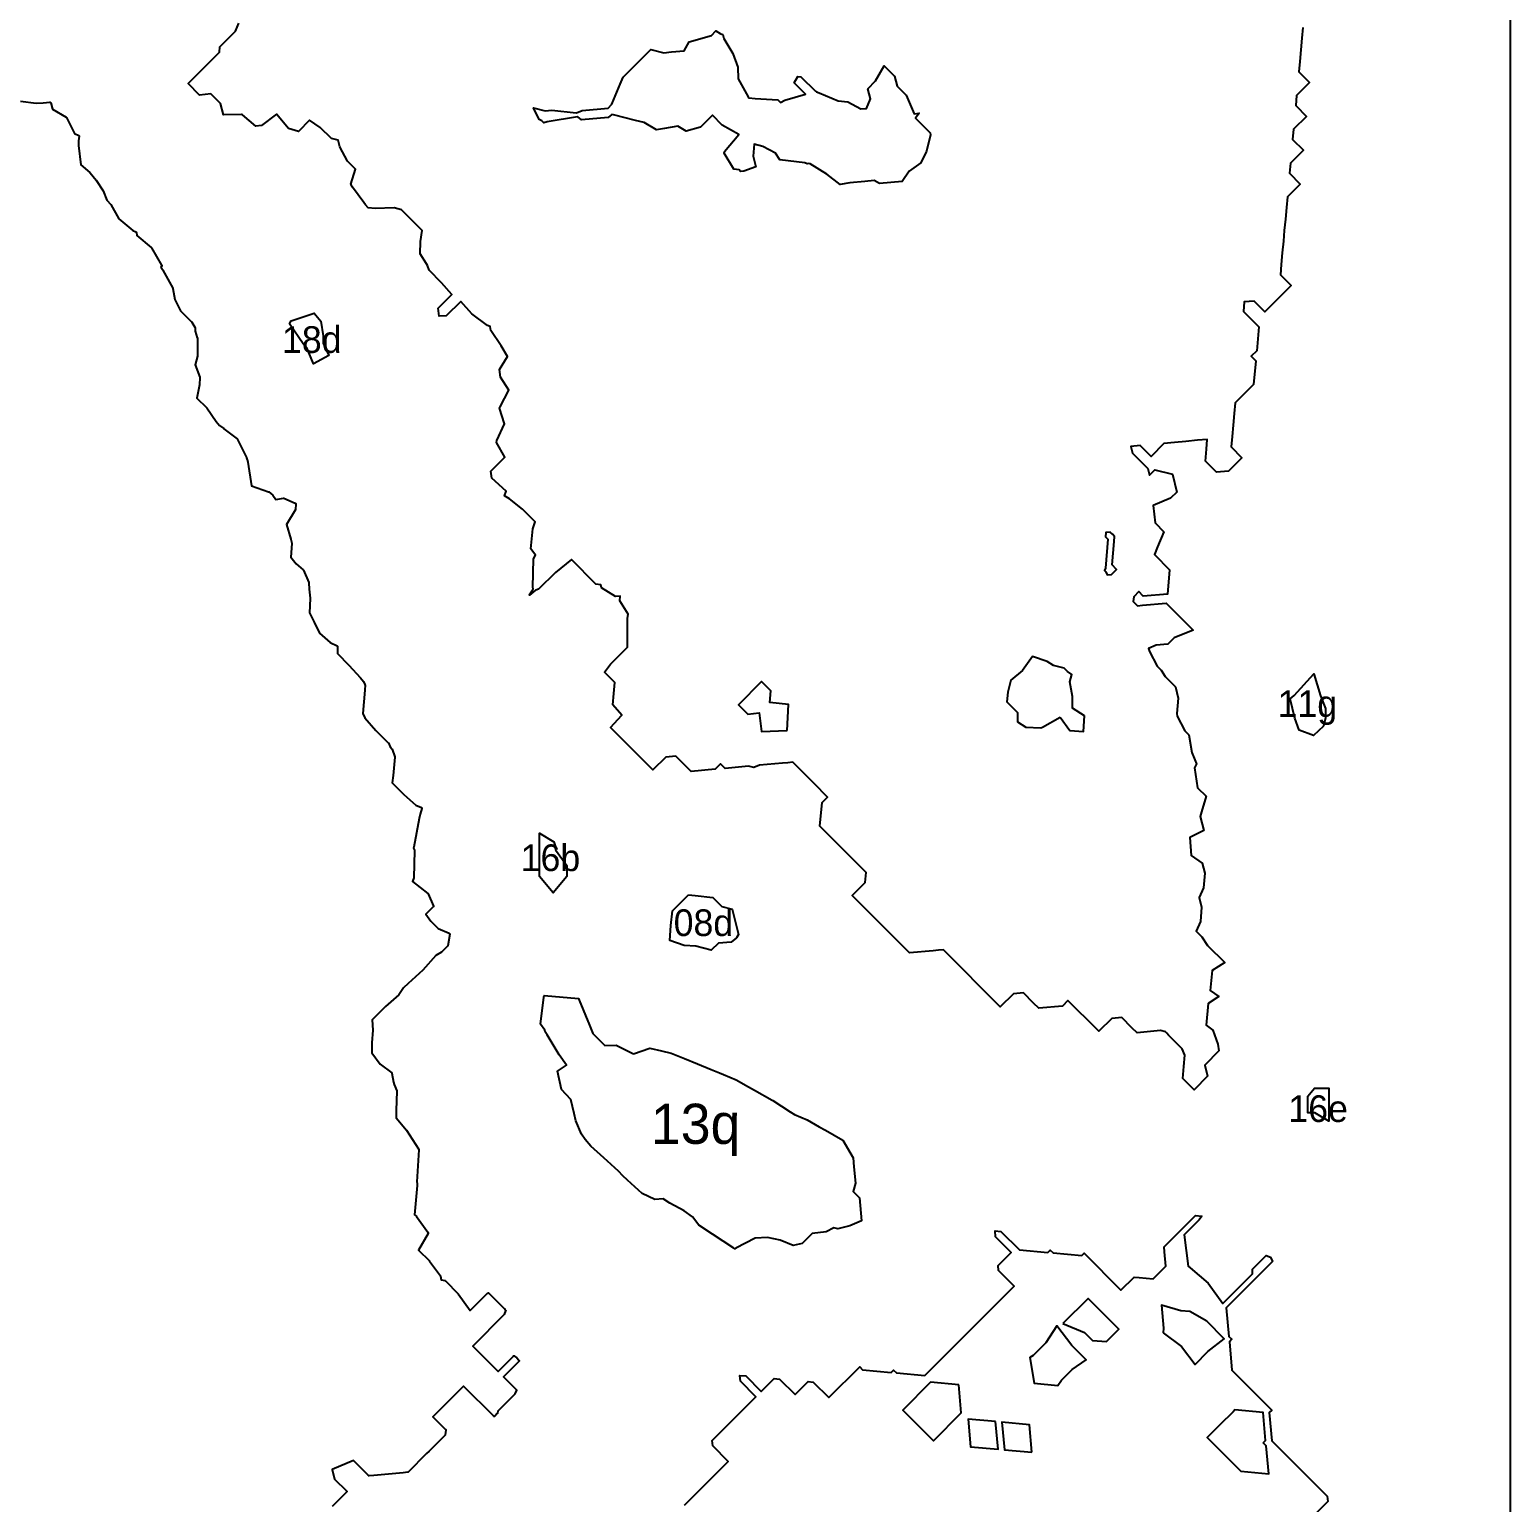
# Model space of a CAD drawing. Header units: millimetres. Extents: x 0 to 500, y 0 to 700.
# Drawn here: x 361.2 to 500, y 129.6 to 267.6 of the extents above; entities that cross this region are included whole.
import ezdxf
from ezdxf.enums import TextEntityAlignment as Align

# ---------------------------------------------------------------- set-up
doc = ezdxf.new("R2010")
doc.units = ezdxf.units.MM
for name, color, linetype in [('CORTE', 1, 'Continuous'), ('GRABADO', 5, 'Continuous'), ('HOJA', 8, 'Continuous')]:
    doc.layers.add(name, color=color, linetype=linetype)

msp = doc.modelspace()

# ---------------------------------------------------------------- linework, layer by layer
at = {"layer": 'CORTE'}
for points in [[(480.54, 267.82), (480.45, 266.8), (480.35, 265.72), (480.25, 264.63), (480.16, 263.66), (481.18, 262.65), (479.96, 261.44), (479.88, 260.49), (480.89, 259.48), (479.67, 258.27), (479.59, 257.32), (480.6, 256.31), (479.39, 255.1), (479.3, 254.15), (480.31, 253.14), (479.1, 251.93), (479.01, 250.95), (478.91, 249.86), (478.81, 248.78), (478.72, 247.78), (478.62, 246.69), (478.52, 245.61), (478.44, 244.64), (479.45, 243.63), (476.98, 241.16), (475.97, 242.17), (475.06, 242.09), (474.98, 241.18), (475.94, 240.22), (476.42, 239.74), (476.22, 237.51), (475.7, 237), (476.13, 236.57), (475.93, 234.34), (474.2, 232.62), (474.11, 231.64), (474.01, 230.55), (473.91, 229.47), (473.82, 228.5), (474.84, 227.49), (473.58, 226.24), (472.44, 226.14), (471.41, 227.17), (471.51, 228.28), (471.59, 229.2), (470.67, 229.12), (469.59, 229.02), (468.51, 228.92), (467.53, 228.83), (466.32, 227.61), (465.3, 228.63), (464.42, 228.55), (464.58, 227.92), (465.78, 226.72), (466.02, 226.48), (466.17, 225.86), (466.66, 226.34), (468.32, 225.93), (468.73, 224.27), (468.14, 223.68), (466.51, 223.01), (466.69, 221.38), (467.51, 220.55), (466.93, 219.13), (466.63, 218.4), (468.06, 216.97), (467.85, 214.71), (465.59, 214.5), (465.16, 214.93), (464.69, 214.46), (464.65, 214.02), (465.05, 213.61), (465.52, 213.65), (467.72, 213.85), (468.2, 213.37), (469.19, 212.39), (470.25, 211.32), (468.49, 210.6), (467.89, 210), (466.79, 209.9), (466.08, 209.61), (466.16, 209.31), (466.89, 207.95), (467.27, 207.57), (467.63, 206.98), (468.6, 206.01), (468.87, 204.95), (468.74, 203.52), (468.76, 203.26), (469.48, 201.9), (469.87, 201.51), (470.14, 199.86), (470.43, 199.18), (470.59, 198.8), (470.38, 198.42), (470.68, 196.55), (471.47, 195.77), (471.04, 194.28), (470.93, 193.87), (471.26, 192.54), (469.96, 191.89), (470.09, 190.2), (471.12, 189.47), (471.35, 188.54), (471.23, 187.18), (470.84, 186.25), (471.06, 185.37), (470.94, 184.01), (470.56, 183.1), (471.09, 182.58), (471.62, 181.77), (473.23, 180.17), (472.04, 179.43), (471.86, 177.55), (472.67, 176.98), (471.68, 176.33), (471.49, 174.3), (472.11, 173.84), (472.58, 172.5), (472.68, 171.89), (471.35, 170.56), (471.61, 169.51), (470.35, 168.24), (469.29, 169.31), (469.39, 170.42), (469.49, 171.49), (469.22, 172.09), (467.95, 173.37), (467.79, 173.53), (467.66, 173.66), (467.2, 173.78), (465.01, 173.58), (464.53, 174.06), (463.57, 175.02), (462.63, 174.93), (461.42, 173.72), (460.38, 174.76), (459.39, 175.74), (458.53, 176.6), (458.02, 176.09), (455.79, 175.88), (455.31, 176.37), (454.35, 177.33), (453.41, 177.24), (452.19, 176.02), (446.86, 181.36), (446.39, 181.32), (445.89, 181.27), (443.69, 181.07), (438.3, 186.46), (439.52, 187.67), (439.6, 188.62), (435.28, 192.94), (435.48, 195.17), (436, 195.68), (435.59, 196.08), (435.14, 196.54), (433.17, 198.51), (432.73, 198.94), (432.27, 198.9), (431.76, 198.85), (429.61, 198.66), (429.08, 198.44), (428.58, 198.56), (426.39, 198.36), (425.97, 198.79), (425.45, 198.28), (423.22, 198.08), (421.78, 199.52), (420.84, 199.43), (419.62, 198.22), (415.65, 202.19), (416.71, 203.36), (415.88, 204.33), (415.97, 205.37), (416.07, 206.42), (415.1, 207.39), (415.64, 208.12), (417.24, 209.72), (417.24, 209.91), (417.24, 212.4), (417.31, 212.83), (416.51, 214.08), (416.55, 214.51), (416.12, 214.47), (414.82, 215.3), (414.73, 215.57), (414.29, 215.64), (411.98, 217.95), (410.48, 216.74), (408.89, 215.15), (408.65, 215.08), (408.61, 215.06), (408.05, 214.6), (408.03, 214.62), (408.39, 215.19), (408.37, 215.32), (408.43, 218.01), (408.61, 218.34), (408.19, 218.94), (408.36, 220.82), (408.59, 221.46), (407.4, 222.65), (406.17, 223.64), (405.72, 223.91), (405.86, 224.36), (404.53, 225.58), (404.42, 226.21), (405.74, 227.53), (404.95, 228.92), (404.99, 229.11), (405.71, 230.66), (405.26, 232.12), (405.3, 232.26), (406.12, 233.83), (405.34, 235.05), (405.25, 235.75), (406.01, 236.97), (405.41, 237.98), (404.43, 239.41), (404.36, 239.8), (404.13, 239.87), (402.66, 240.97), (401.61, 242.13), (400.25, 240.77), (399.58, 240.76), (399.5, 241.51), (400.78, 242.79), (399.81, 243.89), (398.66, 245.05), (398.49, 245.49), (398.4, 245.67), (397.82, 246.6), (397.84, 247.76), (398, 248.79), (397.04, 249.76), (396.06, 250.73), (395.37, 250.91), (393.6, 250.84), (392.94, 250.92), (392.68, 251.18), (392.52, 251.42), (391.46, 252.85), (391.3, 253.13), (391.76, 254.52), (391.01, 255.27), (390.27, 256.64), (390.12, 257.25), (389.5, 257.41), (388.45, 258.45), (387.44, 259.13), (386.39, 258.07), (385.48, 258.35), (384.33, 259.69), (382.94, 258.62), (382.39, 258.57), (381.15, 259.62), (381.05, 259.65), (379.36, 259.62), (379.1, 260.68), (378.19, 261.59), (377.11, 261.48), (376.05, 262.55), (378.99, 265.49), (379.03, 265.99), (380.5, 267.46), (380.81, 268.21)], [(360.35, 260.9), (361.82, 260.72), (362.47, 260.75), (363.1, 260.8), (363.11, 260.8), (363.11, 260.8), (363.12, 260.8), (363.14, 260.8), (363.15, 260.79), (363.16, 260.79), (363.16, 260.78), (363.16, 260.78), (363.17, 260.77), (363.18, 260.76), (363.36, 260.17), (364.64, 259.41), (364.65, 259.4), (364.65, 259.4), (364.66, 259.39), (364.66, 259.39), (364.67, 259.38), (364.67, 259.38), (365.42, 257.89), (365.81, 257.69), (365.81, 257.69), (365.82, 257.69), (365.82, 257.68), (365.83, 257.67), (365.83, 257.67), (365.84, 257.66), (365.84, 257.66), (365.84, 257.65), (365.84, 257.64), (365.85, 257.64), (365.85, 257.63), (365.85, 257.62), (365.77, 257.19), (365.79, 256.76), (365.99, 254.93), (366.86, 254.21), (366.86, 254.2), (366.87, 254.2), (367.43, 253.51), (367.43, 253.5), (368.08, 252.51), (368.09, 252.5), (368.09, 252.49), (368.43, 251.62), (368.82, 251.23), (368.82, 251.23), (368.82, 251.22), (369.55, 249.87), (370.87, 248.79), (371.17, 248.65), (371.18, 248.65), (371.19, 248.64), (371.19, 248.63), (371.2, 248.62), (371.21, 248.61), (371.21, 248.6), (371.21, 248.6), (371.21, 248.59), (371.24, 248.3), (372.6, 247.18), (372.61, 247.17), (372.62, 247.16), (373.57, 245.53), (373.58, 245.53), (373.58, 245.52), (373.58, 245.52), (373.58, 245.51), (373.58, 245.5), (373.58, 245.48), (373.58, 245.48), (373.58, 245.47), (373.58, 245.47), (373.5, 245.33), (373.57, 245.24), (373.57, 245.24), (373.69, 245.09), (373.7, 245.08), (373.7, 245.08), (374.61, 243.38), (374.62, 243.37), (374.62, 243.36), (374.8, 242.32), (375.35, 241.25), (376.39, 240.21), (376.4, 240.21), (376.4, 240.2), (376.7, 239.71), (376.7, 239.7), (376.7, 239.69), (376.71, 239.69), (376.71, 239.68), (376.71, 239.67), (376.72, 239.34), (376.92, 238.72), (376.93, 238.71), (376.93, 238.7), (376.93, 238.7), (376.93, 237.01), (376.93, 237), (376.93, 236.99), (376.72, 236.19), (377.14, 235.04), (377.15, 235.03), (377.15, 235.02), (377.15, 235.01), (377.13, 234.32), (377.13, 234.31), (376.89, 233.08), (377.79, 232.18), (377.8, 232.17), (378.69, 230.88), (378.99, 230.5), (379.42, 230.21), (379.42, 230.2), (380.64, 229.27), (380.64, 229.27), (380.65, 229.27), (380.65, 229.26), (380.66, 229.25), (380.66, 229.25), (381.54, 227.5), (381.54, 227.49), (381.54, 227.49), (381.59, 227.29), (381.62, 227.23), (381.62, 227.23), (381.63, 227.22), (381.63, 227.21), (381.65, 227.06), (382.01, 224.86), (383.6, 224.3), (383.61, 224.3), (383.62, 224.3), (383.99, 223.98), (384, 223.98), (384, 223.97), (384.01, 223.97), (384.29, 223.56), (385, 223.69), (385.01, 223.69), (385.02, 223.69), (385.03, 223.69), (385.04, 223.69), (385.04, 223.69), (386.1, 223.23), (386.1, 223.23), (386.11, 223.23), (386.11, 223.22), (386.12, 223.22), (386.13, 223.21), (386.13, 223.21), (386.14, 223.2), (386.14, 223.19), (386.14, 223.18), (386.14, 223.17), (386.14, 223.17), (386.14, 223.16), (386.11, 222.59), (386.11, 222.59), (386.11, 222.58), (386.1, 222.57), (386.1, 222.56), (385.29, 221.23), (385.68, 219.86), (385.68, 219.86), (385.79, 219.48), (385.79, 219.47), (385.79, 219.46), (385.79, 219.46), (385.79, 219.45), (385.67, 218.15), (386.19, 217.53), (386.85, 216.98), (386.85, 216.98), (386.86, 216.97), (386.87, 216.96), (387.37, 215.78), (387.37, 215.78), (387.38, 215.77), (387.38, 215.76), (387.39, 215.15), (387.49, 214.31), (387.49, 214.3), (387.45, 212.96), (387.87, 212.08), (388.37, 211.04), (389.37, 210.17), (390.02, 209.85), (390.02, 209.85), (390.03, 209.85), (390.03, 209.84), (390.04, 209.84), (390.04, 209.83), (390.05, 209.83), (390.05, 209.82), (390.05, 209.81), (390.06, 209.81), (390.06, 209.8), (390.06, 209.79), (390.05, 209.13), (391.13, 208.05), (392.22, 206.85), (392.5, 206.52), (392.5, 206.52), (392.5, 206.51), (392.63, 206.22), (392.63, 206.21), (392.63, 206.21), (392.64, 206.2), (392.64, 206.19), (392.62, 205.71), (392.62, 205.71), (392.42, 203.51), (392.62, 203.09), (393.66, 201.93), (394.81, 200.77), (394.82, 200.77), (394.82, 200.76), (394.82, 200.76), (394.83, 200.75), (395, 200.37), (395.18, 200.18), (395.19, 200.17), (395.19, 200.17), (395.19, 200.16), (395.19, 200.16), (395.44, 199.45), (395.44, 199.45), (395.44, 199.44), (395.44, 199.43), (395.44, 199.43), (395.28, 197.71), (395.18, 197.01), (396.28, 195.91), (397.41, 194.92), (397.92, 194.7), (397.92, 194.7), (397.94, 194.69), (397.95, 194.68), (397.95, 194.67), (397.96, 194.66), (397.96, 194.65), (397.96, 194.64), (397.96, 194.63), (397.96, 194.63), (397.96, 194.62), (397.8, 194.06), (397.72, 193.67), (397.2, 190.98), (397.19, 190.89), (397.28, 190.7), (397.28, 190.69), (397.29, 190.68), (397.29, 190.68), (397.29, 190.67), (397.29, 190.67), (397.2, 188.11), (397.2, 188.1), (397.2, 188.09), (397.09, 187.75), (398.54, 186.65), (398.54, 186.64), (398.55, 186.64), (398.55, 186.63), (398.56, 186.62), (398.56, 186.62), (399.05, 185.46), (399.06, 185.45), (399.06, 185.44), (399.06, 185.44), (399.06, 185.43), (399.06, 185.42), (399.06, 185.42), (399.05, 185.41), (399.05, 185.4), (399.04, 185.39), (398.34, 184.69), (398.82, 184.03), (399.5, 183.35), (400.54, 182.91), (400.54, 182.91), (400.55, 182.9), (400.55, 182.9), (400.56, 182.89), (400.57, 182.88), (400.57, 182.88), (400.57, 182.87), (400.58, 182.87), (400.58, 182.86), (400.58, 182.84), (400.58, 182.83), (400.4, 181.73), (400.4, 181.72), (400.39, 181.71), (400.38, 181.7), (400.38, 181.69), (399.82, 181.13), (399.82, 181.13), (399.29, 180.82), (398.05, 179.46), (398.05, 179.45), (396.68, 178.21), (396.26, 177.79), (395.82, 177.14), (395.82, 177.13), (395.81, 177.13), (394.55, 176.03), (393.3, 174.78), (393.38, 173.83), (393.38, 173.82), (393.27, 172.64), (393.29, 171.69), (394.06, 170.64), (395.14, 169.84), (395.14, 169.84), (395.15, 169.83), (395.15, 169.82), (395.16, 169.82), (395.16, 169.81), (395.16, 169.8), (395.3, 168.94), (395.38, 168.74), (395.62, 168.14), (395.63, 168.13), (395.63, 168.12), (395.63, 168.12), (395.63, 168.11), (395.57, 166.3), (395.55, 165.61), (396.54, 164.46), (396.54, 164.45), (396.54, 164.45), (397.65, 162.7), (397.65, 162.69), (397.66, 162.69), (397.67, 162.66), (397.67, 162.66), (397.67, 162.65), (397.67, 162.64), (397.67, 162.63), (397.67, 162.63), (397.67, 162.62), (397.67, 162.61), (397.67, 162.6), (397.67, 162.6), (397.67, 162.6), (397.51, 159.6), (397.54, 159.49), (397.54, 159.48), (397.54, 159.47), (397.54, 159.29), (397.54, 159.28), (397.29, 156.52), (397.46, 156.38), (397.46, 156.37), (397.46, 156.37), (398.53, 154.9), (398.53, 154.9), (398.53, 154.89), (398.55, 154.83), (398.55, 154.83), (398.56, 154.82), (398.56, 154.81), (398.56, 154.8), (398.55, 154.8), (398.55, 154.79), (398.55, 154.78), (397.66, 153.2), (398.68, 152.19), (398.68, 152.18), (399.71, 150.79), (399.71, 150.79), (399.72, 150.78), (399.72, 150.78), (399.72, 150.77), (399.72, 150.76), (399.78, 150.41), (400.13, 150.35), (400.14, 150.35), (400.15, 150.35), (400.15, 150.35), (400.16, 150.34), (400.16, 150.34), (400.17, 150.33), (401.38, 149.12), (402.5, 147.54), (404.13, 149.17), (404.13, 149.17), (404.14, 149.18), (404.14, 149.18), (404.15, 149.18), (404.16, 149.18), (404.17, 149.19), (404.17, 149.19), (404.19, 149.19), (404.2, 149.19), (404.2, 149.18), (404.21, 149.18), (404.26, 149.16), (404.26, 149.16), (404.27, 149.15), (404.28, 149.15), (405.7, 147.72), (405.71, 147.72), (405.71, 147.72), (405.71, 147.72), (405.72, 147.71), (405.73, 147.7), (405.73, 147.7), (405.74, 147.69), (405.74, 147.69), (405.74, 147.68), (405.74, 147.67), (405.74, 147.67), (405.81, 147.59), (405.81, 147.58), (405.82, 147.58), (405.82, 147.57), (405.83, 147.56), (405.83, 147.55), (405.83, 147.53), (405.83, 147.52), (405.82, 147.52), (405.82, 147.51), (405.68, 147.18), (405.68, 147.17), (405.68, 147.16), (405.67, 147.16), (402.74, 144.22), (403.93, 143.03), (405.12, 141.84), (406.56, 143.28), (406.56, 143.28), (406.57, 143.29), (406.57, 143.29), (406.58, 143.29), (406.59, 143.3), (406.6, 143.3), (406.61, 143.3), (406.62, 143.3), (406.63, 143.3), (406.64, 143.29), (406.65, 143.29), (406.65, 143.29), (406.65, 143.28), (406.87, 143.11), (406.88, 143.1), (407.06, 142.88), (407.07, 142.87), (407.07, 142.87), (407.07, 142.86), (407.08, 142.85), (407.08, 142.85), (407.08, 142.84), (407.08, 142.83), (407.08, 142.82), (407.08, 142.81), (407.07, 142.8), (407.07, 142.79), (407.06, 142.78), (405.62, 141.34), (406.81, 140.14), (406.82, 140.14), (406.82, 140.12), (406.83, 140.11), (406.83, 140.1), (406.83, 140.1), (406.83, 140.09), (406.83, 140.08), (406.83, 140.07), (406.69, 139.73), (406.68, 139.72), (406.68, 139.72), (406.68, 139.71), (406.67, 139.71), (405.08, 138.11), (405.06, 137.93), (405.06, 137.92), (405.06, 137.9), (405.05, 137.89), (405.05, 137.89), (405.04, 137.88), (405.04, 137.88), (404.8, 137.64), (404.79, 137.63), (404.78, 137.63), (404.78, 137.62), (404.77, 137.62), (404.77, 137.62), (404.76, 137.62), (404.75, 137.62), (404.74, 137.62), (404.73, 137.62), (404.72, 137.62), (404.71, 137.63), (404.71, 137.63), (404.7, 137.64), (401.87, 140.47), (398.99, 137.59), (400.18, 136.4), (400.18, 136.4), (400.19, 136.39), (400.19, 136.38), (400.2, 136.38), (400.2, 136.37), (400.2, 136.36), (400.2, 136.35), (400.2, 136.35), (400.2, 136.34), (400.16, 135.9), (400.16, 135.9), (400.16, 135.89), (400.15, 135.88), (400.15, 135.87), (400.14, 135.86), (400.14, 135.86), (398.65, 134.37), (398.41, 134.13), (396.68, 132.4), (396.67, 132.39), (396.66, 132.39), (396.65, 132.38), (396.64, 132.38), (396.64, 132.38), (396.2, 132.34), (394.83, 132.21), (393.46, 132.09), (393.03, 132.05), (393.02, 132.05), (393.02, 132.05), (393.01, 132.05), (392.99, 132.06), (392.98, 132.06), (392.97, 132.07), (391.73, 133.32), (391.57, 133.48), (389.56, 132.65), (389.79, 131.74), (390.9, 130.63), (390.91, 130.62), (390.91, 130.61), (390.92, 130.6), (390.92, 130.59), (390.92, 130.59), (390.92, 130.58), (390.92, 130.57), (390.92, 130.57), (390.92, 130.56), (390.92, 130.55), (390.92, 130.54), (390.91, 130.53), (390.91, 130.52), (389.56, 129.18)], [(422.59, 129.3), (426.69, 133.4), (425.23, 134.86), (425.18, 135.35), (429.28, 139.45), (427.82, 140.91), (427.77, 141.46), (428.32, 141.41), (429.78, 139.95), (431, 141.17), (431.49, 141.12), (432.95, 139.66), (434.17, 140.88), (434.66, 140.84), (436.12, 139.38), (439.01, 142.26), (439.28, 141.99), (441.95, 141.74), (442.18, 141.97), (442.45, 141.7), (445.12, 141.46), (453.49, 149.83), (452.03, 151.29), (451.99, 151.78), (453.2, 153), (451.75, 154.46), (451.7, 155.01), (452.25, 154.96), (453.98, 153.23), (456.65, 152.99), (456.87, 153.21), (457.15, 152.94), (459.82, 152.7), (460.05, 152.92), (463.5, 149.46), (464.72, 150.68), (465.19, 150.64), (466.52, 150.52), (467.71, 151.71), (467.59, 153.04), (467.55, 153.51), (470.48, 156.44), (471.09, 156.39), (470.83, 156.06), (469.41, 154.64), (469.8, 151.7), (470, 151.54), (471.66, 150.12), (473.06, 148.22), (475.84, 151), (475.84, 151), (475.82, 151.41), (477.12, 152.71), (477.53, 152.54), (477.7, 152.13), (473.37, 147.79), (473.61, 145.12), (473.88, 144.85), (473.66, 144.62), (473.9, 141.95), (477.63, 138.22), (477.4, 138), (477.65, 135.32), (481.32, 131.64), (482.84, 130.13), (482.88, 129.64), (481.61, 128.37)]]:
    msp.add_lwpolyline(points, dxfattribs=at)
for points in [[(386.84, 238.16), (385.56, 240.03), (385.73, 240.31), (387.86, 241.02), (388.5, 240.28), (388.73, 238.9), (388.73, 238.23), (389.25, 237.08), (387.8, 236.28), (387.23, 237.72), (386.84, 238.16)], [(462.49, 220.51), (462.09, 220.47), (462.05, 220.07), (462.28, 219.84), (462.04, 217.13), (461.94, 216.9), (462.07, 216.78), (462.19, 216.5), (462.61, 216.53), (463.09, 217.01), (462.66, 217.44), (462.86, 219.64), (462.9, 220.1), (462.7, 220.31), (462.49, 220.51)], [(457.81, 203.17), (458.69, 201.92), (460, 201.82), (460.07, 203.3), (458.96, 204.01), (458.94, 205.09), (458.71, 206.49), (458.9, 207.16), (458.49, 207.44), (458.18, 207.75), (457.17, 208), (456.58, 208.39), (455.2, 208.85), (454.26, 207.55), (453.16, 206.62), (452.89, 205.52), (452.81, 204.61), (453.81, 203.6), (453.81, 202.74), (454.58, 202.23), (455.99, 202.16), (456.15, 202.23), (457.81, 203.17)], [(479.35, 204.88), (479.73, 205.19), (481.57, 207.24), (482.19, 205.16), (482.66, 203.99), (482.66, 203.09), (482.49, 202.32), (481.55, 201.45), (480.19, 201.96), (479.78, 203.08), (479.35, 204.88)], [(432.21, 201.93), (432.33, 204.36), (430.59, 204.55), (430.68, 205.64), (429.81, 206.51), (427.64, 204.33), (428.51, 203.46), (429.59, 203.56), (429.79, 201.82), (432.21, 201.93)], [(410.5, 190.72), (411.57, 189.27), (411.57, 188.23), (410.29, 186.69), (409, 188.23), (409, 189.25), (409, 190.7), (409, 192.29), (410.35, 191.48), (410.54, 190.91), (410.5, 190.72)], [(422.96, 186.51), (423.59, 186.44), (425.23, 186.26), (426.07, 185.41), (427.05, 185.17), (427.3, 184.17), (427.65, 182.79), (427.46, 182.49), (426.96, 182.09), (425.77, 181.99), (425.1, 181.32), (423.64, 181.69), (422.56, 181.75), (421.2, 182.22), (421.32, 183.63), (421.45, 185), (422.96, 186.51)], [(417.81, 171.61), (419.33, 172.14), (420.44, 171.89), (421.35, 171.68), (422.59, 171.17), (423.8, 170.67), (425.07, 170.15), (425.86, 169.82), (426.25, 169.66), (427.44, 169.17), (428.59, 168.52), (429.16, 168.2), (430.79, 167.27), (430.88, 167.22), (432.49, 166.17), (432.89, 165.91), (434.07, 165.43), (435.21, 164.78), (435.79, 164.45), (437.44, 163.51), (438.39, 161.85), (438.46, 161.01), (438.6, 159.47), (438.41, 158.7), (439, 158.11), (439.19, 155.96), (438.09, 155.49), (436.96, 155.2), (436.58, 155.31), (435.87, 154.93), (434.54, 154.78), (433.6, 153.84), (432.76, 153.63), (431.56, 154.13), (430.36, 154.4), (429.2, 154.34), (427.41, 153.38), (427.31, 153.34), (427.21, 153.4), (425.2, 154.71), (423.92, 155.55), (423.33, 156.33), (422.57, 156.9), (421.2, 157.62), (420.58, 158.02), (419.8, 157.94), (418.63, 158.52), (417.25, 159.76), (416.8, 160.16), (416.39, 160.62), (415.03, 161.85), (413.81, 162.95), (413.28, 163.58), (412.92, 164.09), (412.41, 165.32), (412.24, 166.03), (411.92, 167.33), (411.05, 168.28), (410.69, 169.97), (411.52, 170.56), (410.83, 171.51), (409.71, 173.38), (409.53, 173.68), (409.48, 173.84), (409.1, 174.39), (409.39, 176.91), (409.43, 177.07), (412.64, 176.78), (412.7, 176.64), (413.67, 174.29), (413.99, 173.52), (415.13, 172.38), (416.18, 172.43), (417.81, 171.61)], [(481.66, 166.07), (481, 166.07), (481, 166.87), (481, 167.63), (481.65, 168.4), (482.97, 168.4), (482.97, 166.87), (482.97, 165.29), (481.66, 166.07)], [(458.06, 146.32), (460.08, 145.49), (460.82, 144.75), (462.13, 144.63), (463.29, 145.79), (460.41, 148.67), (458.06, 146.32)], [(467.44, 145.47), (469.16, 144.17), (470.44, 142.48), (471.65, 143.7), (473.18, 144.9), (471.55, 146.54), (469.94, 147.44), (469.12, 147.52), (467.29, 148.04), (467.49, 145.88), (467.44, 145.47)], [(455.26, 143.34), (454.97, 143.13), (455.35, 140.73), (457.57, 140.53), (457.92, 141.01), (458.93, 142.02), (460.23, 142.94), (458.89, 144.28), (457.5, 146.11), (456.44, 144.51), (455.26, 143.34)], [(448.29, 140.59), (445.65, 140.83), (443.04, 138.22), (444.48, 136.78), (445.92, 135.34), (448.53, 137.95), (448.29, 140.59)], [(476.84, 135.13), (477.06, 135.35), (476.82, 137.99), (474.18, 138.23), (474.01, 138.06), (472.77, 136.82), (471.58, 135.63), (474.73, 132.48), (477.35, 132.24), (477.11, 134.86), (476.84, 135.13)], [(451.75, 137.13), (449.16, 137.36), (449.4, 134.78), (451.98, 134.54), (451.75, 137.13)], [(455.15, 134.26), (454.92, 136.84), (452.33, 137.08), (452.57, 134.49), (455.15, 134.26)]]:
    msp.add_lwpolyline(points, close=True, dxfattribs=at)
at = {"layer": 'GRABADO'}
msp.add_lwpolyline([(427.57, 264.08), (427.63, 263.01), (428.55, 261.3), (428.63, 261.22), (429.2, 261.15), (431.34, 261.04), (431.59, 260.78), (431.98, 261), (433.94, 261.56), (432.88, 262.62), (433.22, 263.22), (433.5, 263.2), (434.87, 261.83), (434.97, 261.79), (435.2, 261.69), (436.98, 260.93), (437.9, 260.83), (439.1, 260.18), (439.65, 260.23), (440.01, 261.11), (439.77, 262.07), (440.5, 262.8), (441.31, 264.23), (442.28, 263.26), (442.51, 262.32), (443.36, 261.48), (444.11, 259.73), (444.58, 259.77), (444.25, 259.3), (445.61, 257.94), (445.63, 257.76), (445.28, 256.22), (444.73, 255.13), (443.64, 254.36), (443, 253.37), (440.87, 253.18), (440.35, 253.46), (439.49, 253.38), (438.08, 253.25), (437.17, 253.09), (435.94, 254.05), (434.36, 255.02), (434.22, 255.07), (434.09, 255.04), (433.85, 255.14), (431.53, 255.4), (431.11, 256.03), (429.93, 256.67), (429.13, 256.87), (429.03, 255.74), (429.28, 254.74), (428.16, 254.35), (427.83, 254.32), (427.72, 254.48), (427.2, 254.54), (426.29, 256.03), (426.35, 256.19), (427.68, 257.79), (426.13, 258.66), (425.2, 259.59), (424.08, 258.46), (422.75, 258.1), (421.95, 258.56), (420.71, 258.34), (419.96, 258.21), (418.82, 258.9), (417.98, 259.11), (415.93, 259.62), (415.79, 259.67), (415.42, 259.39), (412.92, 259.17), (412.58, 259.43), (412.55, 259.43), (409.71, 258.96), (409.39, 258.88), (409.22, 259.05), (408.96, 259.19), (408.43, 260.28), (409.51, 260.01), (410.15, 260.07), (412.44, 259.81), (412.61, 259.88), (412.99, 260.04), (415.42, 260.26), (415.79, 260.63), (416.56, 262.5), (416.83, 263.15), (419.44, 265.75), (420.65, 265.45), (421.36, 265.52), (422.55, 265.62), (423.03, 266.47), (425.11, 267.07), (425.53, 267.49), (425.92, 267.25), (425.99, 267.21), (426.18, 267.15), (426.27, 266.77), (427.12, 265.39), (427.57, 264.08)], close=True, dxfattribs=at)
at = {"layer": 'HOJA'}
msp.add_lwpolyline([(0, 0), (500, 0), (500, 700), (0, 700)], close=True, dxfattribs=at)

# ---------------------------------------------------------------- texts
at = {"layer": 'GRABADO'}
for s, height, p in [('18d', 2.5, (387.65, 238.56)), ('11g', 2.5, (480.97, 204.43)), ('16b', 2.5, (410.02, 189.99)), ('08d', 2.5, (424.36, 183.9)), ('13q', 3.761, (423.63, 165.05)), ('16e', 2.5, (481.98, 166.47))]:
    msp.add_text(s, height=height, dxfattribs=at).set_placement(p, align=Align.MIDDLE_CENTER)

doc.saveas('drawing.dxf')
